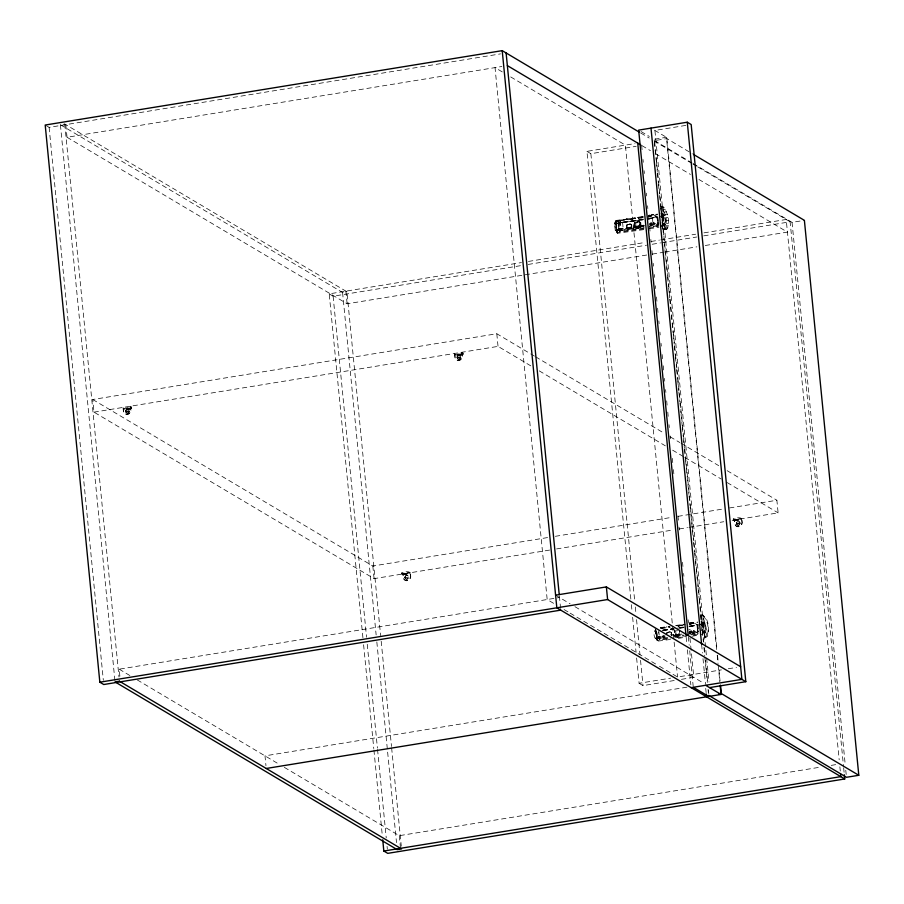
<?xml version="1.0" encoding="UTF-8"?>
<svg xmlns="http://www.w3.org/2000/svg" width="904" height="904" viewBox="0 0 904 904"><rect width="100%" height="100%" fill="white"/><g stroke="black" fill="none" stroke-linecap="round" stroke-linejoin="round"><path stroke-width="0.68" stroke-dasharray="4.52 3.39" d="M125.667 411.32L125.679 411.071A1.91 1.785 -59.3 0 1 129.182 410.495L125.52 411.23L129.238 410.744M129.283 411.207L129.272 411.456A1.91 1.785 -59.3 0 1 125.769 412.032L129.283 411.207L125.712 411.783M404.89 577.306L404.89 577.057A1.91 1.785 -59.3 0 1 408.393 576.492L405.026 577.396M408.495 577.193L404.935 577.78L408.495 577.453A1.91 1.785 -59.3 0 1 404.992 578.018M457.175 357.362L457.187 357.103A1.91 1.785 -59.3 0 1 460.69 356.538L457.028 357.272L460.746 356.775M460.791 357.249L460.78 357.498A1.91 1.785 -59.3 0 1 457.277 358.063L460.791 357.249L457.221 357.826M736.534 523.439L736.398 523.1A1.91 1.785 -59.3 0 1 739.901 522.523L740.139 523.574A1.91 1.785 -59.3 0 1 736.636 524.139L736.545 523.179A1.91 1.785 -59.3 0 1 740.048 522.614M740.003 523.235L740.003 523.484A1.91 1.785 -59.3 0 1 736.5 524.06L740.15 523.326L736.444 523.811M664.146 229.661L665.073 229.164C667.988 222.135 665.92 212.711 660.88 207.095L663.027 206.745C668.067 212.361 670.135 221.785 667.22 228.814C657.807 233.842 665.039 215.57 661.513 212.948L660.926 212.881M671.412 635.15L671.163 632.585M631.873 226.023L630.596 228.452L627.591 228.848L630.45 228.362L631.421 227.254L631.161 224.689M671.593 635.263L671.344 632.687M658.281 632.099L656.654 638.834C653.784 639.908 652.982 630.122 655.637 630.608L656.383 638.247L655.219 638.586M615.33 222.056L619.511 220.791L622.562 222.214L623.308 229.865L616.664 230.938L615.217 230.689L616.392 230.35L615.33 222.056L616.392 230.35M616.087 229.695L620.268 228.429L623.308 229.865M655.355 629.862L656.383 638.247M656.078 637.591L660.259 636.326L663.31 637.761L663.05 635.207M126.21 409.241L129.78 408.653L126.21 409.241C128.865 405.704 131.261 411.241 126.311 408.857M457.718 355.283C465.142 354.131 458.543 352.989 457.718 355.283L461.289 354.696M461.13 354.187C462.385 355.554 457.91 356.108 457.819 354.899M403.613 573.69L407.218 573.159M403.704 574.198L407.263 573.622M407.365 573.238L406.133 574.3L403.794 573.825M735.121 519.721L738.726 519.201M735.212 520.241L738.771 519.664M738.873 519.28L737.641 520.331L735.302 519.868M651.321 216.18L650.857 215.31L651.321 216.18L649.049 216.463L649.027 215.095L653.095 214.474L657.197 216.903L658.078 225.819L649.671 227.186M650.925 215.943L649.072 215.773L653.163 215.107L657.016 217.401L657.762 225.039L649.366 226.407M649.829 223.412L651.739 224.226C647.84 224.791 651.298 221.277 653.908 222.746L657.762 225.039M649.886 224.045L653.965 223.378L658.078 225.819M689.82 631.308L691.729 632.122C687.831 632.687 691.289 629.173 693.899 630.642L697.764 632.936L697.007 625.297L693.153 623.003L689.255 623.534M689.876 631.941L693.967 631.274L698.069 633.715L697.199 624.8L693.085 622.359L689.187 622.901M650.394 225.604L658.53 224.282L658.779 222.938M658.53 224.282L658.835 223.57M627.06 228.497L627.139 224.395L630.02 223.921L631.568 224.927L631.817 227.492L629.41 229.164L626.63 228.192L626.37 225.616L628.845 223.989L630.37 224.135L627.5 224.61L626.54 225.717L626.788 228.283L627.941 229.051M666.53 633.614L668.904 631.93L670.384 632.032L668.836 631.885L666.372 633.512M650.247 225.401L651.321 223.265L650.88 222.203M626.709 224.881L630.156 224M615.308 230.802L614.471 223.051L615.635 222.712M700.634 614.923C708.826 615.375 709.787 630.438 707.21 636.71L702.803 637.049L705.063 637.06C710.747 633.727 698.747 603.104 701.221 620.89L704.939 623.105L705.934 633.286L700.204 634.755M649.377 226.102L650.597 225.604L651.66 223.469L650.225 221.74M689.368 633.998L690.588 633.501L691.65 631.365L689.865 629.433L691.323 631.161L690.249 633.286L689.017 633.783L698.521 632.178M660.202 226.859L665.943 225.39L664.948 215.208L648.36 218.565M658.779 217.22L664.756 215.694L665.638 224.61L659.66 226.124M699.199 624.562L704.939 623.105M689.741 626.732L704.758 623.591L705.629 632.506L703.493 632.856L702.623 623.941M114.898 680.497L60.41 124.741L64.76 124.029L346.921 291.766L380.629 635.602M46.183 125.611L49.121 127.362L500.545 53.878M65.8 124.639L67.043 137.272L501.878 66.501M685.808 125.407L654.914 130.436L706.51 656.733M716.657 649.535L666.429 137.284L654.089 139.295L656.157 160.347M630.845 599.069L586.945 151.363L634.981 143.555M703.73 642.168L654.552 140.617L666.881 138.606L692.215 153.669M586.945 151.363L590.866 153.691L636.145 146.324M660.643 207.027L663.027 206.745M662.033 208.135L664.18 207.784M663.174 209.864L665.321 209.513M664.248 212.169L666.395 211.818M643.727 228.802L617.149 232.497L616.279 223.582L615.093 220.531L635.433 218.124L635.489 218.757L617.839 221.209L618.743 223.13L643.23 219.593M660.756 208.225L661.513 212.948M618.686 228.531L617.782 220.565L629.602 218.644L629.659 219.276M642.62 216.519L615.149 221.175M648.044 215.638L657.524 214.09L657.592 214.734L649.095 216.112M640.8 217.254L641.106 218.033L640.8 217.254L645.524 216.485M648.982 215.819L651.264 215.547M630.483 219.141L642.45 217.197M640.857 217.887L643.219 217.502M647.637 216.689L649.049 216.463M638.597 218.44L637.795 217.367L638.597 218.44L641.106 218.033M665.152 214.881L667.299 214.53M618.619 222.859L622.562 222.214M648.801 218.282L657.197 216.903M648.609 218.768L657.016 217.401M648.371 219.05L657.502 217.604L658.372 226.52L649.241 227.966M665.852 217.83L667.999 217.48M666.282 220.791L668.429 220.452M618.596 228.848L636.235 226.407L636.303 227.04L633.896 227.435L618.652 229.48L618.596 228.848L619.489 230.769L643.976 227.243M636.303 227.04L635.806 226.746L641.919 226.316L641.851 225.672L635.749 226.113L636.235 226.407M641.919 226.316L641.603 225.525L643.964 225.141M652.134 224.463L649.863 224.734L649.795 224.102L652.078 223.819M643.874 229.616L617.296 233.3L616.031 230.091L644.654 225.898M641.67 226.169L644.032 225.785M616.087 230.723L643.614 226.712M649.965 225.028L658.462 223.65M666.417 223.593L668.564 223.243M666.248 226.023L668.395 225.672M665.785 227.921L667.932 227.582M662.813 229.153L666.293 229.311M663.061 229.379L665.208 229.028M665.073 229.164L667.22 228.814M362.911 637.704L329.203 293.868L521.472 262.567M528.422 261.437L645.479 242.385M651.038 241.481L659.411 240.114M660.79 239.888L695.639 234.215M703.99 232.859L786.197 219.48L839.183 759.801M60.41 124.741L342.571 292.478L346.921 291.766M329.203 293.868L333.113 296.196L521.212 265.573M528.173 264.443L646.609 245.165M652.179 244.261L660.541 242.893M661.931 242.667L696.769 236.995M703.73 235.865L790.119 221.808L843.511 766.332M693.142 163.556L792.051 222.361L804.39 220.35M67.043 137.272L347.125 303.778L646.699 255.018M652.281 254.103L663.423 252.295M664.824 252.069L696.871 246.848M705.233 245.492L787.44 232.102L698.928 179.489M549.621 550.073L374.075 578.639L93.993 412.145L92.75 399.511L496.804 333.745L529.541 353.204M93.993 412.145L498.036 346.379L530.772 365.837M123.385 408.518L130.639 407.331L131.645 407.93A3.853 0.836 -5.6 0 1 129.023 409.128A3.853 0.836 -5.6 0 1 124.39 409.116L123.385 408.518L123.701 411.772A3.853 3.616 -59.3 0 0 130.956 410.585L130.639 407.331M454.893 354.56L462.147 353.374L463.153 353.972A3.853 0.836 -5.6 0 1 460.531 355.17A3.853 0.836 -5.6 0 1 455.898 355.159L454.893 354.56L455.209 357.803A3.853 3.616 -59.3 0 0 462.464 356.628L462.147 353.374M129.871 408.28L126.164 408.777L129.622 408.156M126.458 409.365L129.961 408.789M457.865 355.362L461.469 354.831M92.75 399.511L372.832 566.017L548.389 537.439M555.35 536.309L672.384 517.257M677.955 516.353L722.545 509.088M729.505 507.958L776.886 500.251L778.118 512.873L732.138 520.365M556.593 548.931L673.627 529.891M679.198 528.976L687.56 527.62M688.95 527.394L723.788 521.721M403.839 574.289L407.455 573.757M735.347 520.331L738.963 519.8M402.89 574.673L410.145 573.498L410.461 576.752A3.853 3.616 -59.3 0 1 403.207 577.927L402.89 574.673L401.884 574.074A3.853 0.836 -5.6 0 1 404.506 572.887A3.853 0.836 -5.6 0 1 409.139 572.899L410.145 573.498M734.398 520.715L741.653 519.54L741.969 522.783A3.853 3.616 -59.3 0 1 734.715 523.97L734.398 520.715L733.393 520.116A3.853 0.836 -5.6 0 1 736.014 518.93A3.853 0.836 -5.6 0 1 740.647 518.941L741.653 519.54M736.398 523.348L739.958 522.772M119.882 676.192L119.192 669.175L559.508 597.51M660.248 627.591L669.175 626.449M701.221 620.89L702.216 631.082L705.934 633.286M660.406 628.031L669.593 626.54M675.842 625.523L683.966 624.201M689.39 623.308L697.526 621.986M660.395 628.212L670.474 627.037M675.887 625.568L677.797 625.263L678.599 626.336L681.096 625.93L680.791 625.15L681.096 625.93M689.119 623.184L691.255 623.444L691.323 624.076L689.526 624.37L689.469 623.737L691.255 623.444M680.791 625.15L685.514 624.381M661.525 628.495L669.661 627.173M677.119 625.952L683.774 624.879M689.085 624.009L697.583 622.63M689.176 623.816L691.323 624.076M680.848 625.783L683.209 625.399M688.791 626.167L697.199 624.8M689.808 626.472L697.007 625.297M667.886 638.326L659.626 639.467L658.654 637.376L658.587 636.744L664.982 635.704M676.294 634.936L675.808 634.642L679.401 634.619L679.345 633.975L675.74 634.009L676.294 634.936L673.887 635.331L673.819 634.687L676.237 634.292M692.136 632.359L689.854 632.63L689.786 631.998L692.068 631.715M658.654 637.376L665.22 636.314M670.474 639.433L657.287 641.196L656.089 638.619L656.021 637.987L665.095 636.506M688.452 632.856L689.854 632.63M672.678 635.738L681.661 634.066M689.955 632.924L698.453 631.546M656.089 638.619L665.118 637.15M663.31 637.761L656.654 638.834L655.92 629.613M674.124 636.145L682.26 634.823M690.554 634.111L697.764 632.936M690.871 634.89L698.069 633.715M693.379 635.229L698.374 634.416L697.492 625.5M704.137 637.557L706.284 637.207M636.619 658.01L639.105 683.277L670.666 678.136M659.434 666.248L677.548 677.017L721.437 669.875M728.308 668.757L736.534 667.412M639.105 683.277L643.015 685.605L675.955 680.237M681.446 679.345L693.797 677.333L689.662 635.229M686.938 687.176L264.996 755.857L265.957 765.677M284.342 767.36L399.274 835.68L820.086 767.191M831.228 765.372L836.81 764.468M642.868 219.423L616.291 223.107L615.093 220.531M640.721 222.35C632.981 219.74 634.19 232.057 641.218 227.435L640.721 222.35L635.444 222.96M649.354 228.746L658.959 227.243M677.379 628.178L684.238 627.105M689.718 626.246L697.956 624.946L698.329 628.766M678.373 638.371L685.232 637.286M692.091 636.213L698.95 635.139M643.388 219.107L618.754 222.655L617.782 220.565M634.292 222.271L639.535 221.638L640.043 226.734C632.642 231.74 631.523 218.745 639.535 221.638M634.789 227.367L640.043 226.734M644.258 228.023L619.635 231.571L618.652 229.48M679.322 627.636L683.379 627.003M679.186 628.111L683.221 627.489M680.034 634.631L675.028 635.41L674.282 630.167L674.779 635.263L680.034 634.631L679.661 630.811M674.553 636.585L683.978 635.139M674.779 637.376L684.249 635.919M642.857 219.887L616.279 223.582M635.941 228.057L641.218 227.435M680.09 628.201L684.226 627.579M675.943 635.953L681.221 635.331L675.943 635.953L675.435 630.856L677.627 630.732M676.825 637.749L686.475 636.28M662.881 629.986L673.909 628.472M662.847 630.461L673.808 628.947M667.706 637.535L659.491 638.665L658.587 636.744M662.881 630.122L673.423 628.709M662.813 630.608L674.576 629.048M656.021 637.987L657.151 640.394L670.214 638.653M670.406 634.811L673.819 634.687M615.918 223.299L614.471 223.051M655.909 631.195L654.462 630.947M688.927 629.546L690.215 629.636M670.011 631.817L666.7 632.777L670.146 631.896L671.559 632.823L671.808 635.388L671.525 632.8L670.146 631.896M627.817 228.983L630.811 228.576L631.783 227.469L631.342 224.791M660.982 213.513L664.756 215.694M661.92 223.073L662.508 223.141M701.504 620.845L701.12 621.432M705.629 632.506L701.854 630.325L702.498 631.037M702.883 615.534C707.809 620.359 709.572 629.365 706.951 635.772L704.86 635.738M654.552 130.232L666.429 137.284M641.038 131.532L649.343 136.47M654.552 140.617L691.944 162.844M640.699 132.978L649.196 138.029M654.044 140.911L691.628 163.251M692.837 163.974L696.476 166.144M697.685 166.856L790.119 221.808M641.942 145.612L650.428 150.652M655.276 153.544L690.441 174.438M502.262 71.913L495.03 67.608L547.18 599.51L554.423 603.815M510.715 76.942L625.387 145.115L677.548 677.017M661.231 212.994L664.948 215.208M661.999 222.452L665.638 224.61M662.225 223.186L665.943 225.39M635.433 218.124L634.936 217.83L635.489 218.757M530.75 353.927L534.388 356.086M535.597 356.809L664.124 433.219M670.18 436.813L679.887 442.587M681.096 443.31L718.68 465.65M727.166 470.69L776.886 500.251M539.259 370.877L665.355 445.841M672.632 450.169L683.548 456.656M684.757 457.379L721.132 478.996M727.2 482.6L778.118 512.873M702.329 622.144L704.758 623.591M678.599 626.336L677.797 625.263M555.598 595.182L570.108 603.804M574.955 606.686L704.103 683.469M564.073 609.556L568.91 612.426M570.119 613.149L658.236 665.536M119.192 669.175L130.04 675.627M137.261 679.921L279.505 764.479M630.02 223.921L631.534 224.904M649.015 215.129L649.999 216.101M616.031 230.091L617.149 232.497M655.084 628.427L656.293 631.003L657.287 641.196M792.051 222.361L845.229 764.648M845.782 770.264L846.189 774.479M843.647 767.745L844.2 773.349M839.872 766.818L840.279 771.022M733.246 518.998L733.336 519.924M666.881 138.606L717.019 649.987M717.573 655.603L718.262 662.632M718.951 669.661L720.047 680.893M717.2 655.151L718.025 663.57M718.171 664.982L719.821 681.819M662.79 206.677L664.96 228.802M702.781 614.573L704.95 636.698M706.645 658.135L708.985 681.989M662.96 215.525L663.965 225.717M702.962 623.421L703.956 633.614M662.621 216.045L663.502 224.96M704.272 647.784L704.962 654.801M705.515 660.428L707.719 682.904M708.408 689.933L708.826 694.148M656.293 161.748L657.264 171.579M657.4 172.98L658.361 182.8M658.496 184.201L659.457 194.032M659.604 195.433L660.7 206.654M660.835 208.067L661.796 217.887M661.943 219.288L662.903 229.119M663.039 230.52L663.999 240.34M664.135 241.741L666.338 264.205M666.474 265.606L667.446 275.426M667.581 276.827L668.542 286.658M668.677 288.06L669.649 297.879M669.785 299.281L671.988 321.745M672.124 323.146L673.084 332.966M673.22 334.367L674.181 344.198M674.327 345.599L675.288 355.419M675.424 356.831L676.52 368.052M676.667 369.453L677.627 379.284M677.763 380.686L678.723 390.505M678.859 391.918L679.831 401.738M679.966 403.139L680.927 412.958M681.062 414.371L682.17 425.592M682.305 426.993L683.266 436.824M683.401 438.225L684.373 448.045M684.509 449.457L685.469 459.277M685.605 460.678L687.808 483.131M687.944 484.544L688.904 494.364M689.051 495.765L690.012 505.596M690.147 506.997L693.447 540.671M693.583 542.084L694.554 551.903M694.69 553.304L697.99 586.99M698.125 588.391L699.097 598.222M699.233 599.623L703.357 641.727M703.911 647.332L704.736 655.762M704.871 657.163L707.346 682.418M708.035 689.436L708.307 692.249M661.118 213.536L661.626 218.632M701.741 627.794L701.99 630.348M701.628 644.575L702.464 652.993M703.007 658.609L705.482 683.876M705.719 688.396L706.137 692.6M658.078 218.327L658.835 225.966M653.095 214.474L653.163 215.107M653.908 222.746L653.965 223.378M693.085 622.359L693.153 623.003M693.899 630.642L693.967 631.274M652.507 218.418L653.377 227.333M651.671 223.582L651.739 224.226M690.859 623.206L690.916 623.839M691.673 631.478L691.729 632.122M650.744 223.74L650.801 224.373M689.921 623.353L689.989 623.986M690.735 631.636L690.803 632.269M649.626 214.915L649.682 215.547M650.439 223.186L650.496 223.83M649.479 215.841L649.535 216.474M650.281 224.113L650.349 224.757M690.283 632.009L690.34 632.653M641.637 145.431L642.055 149.646M643.015 159.466L643.286 162.268M644.111 170.698L644.394 173.5M645.219 181.919L645.49 184.732M646.315 193.151L646.597 195.953M647.558 205.784L647.829 208.587M648.654 217.005L648.936 219.819M649.761 228.237L650.032 231.04M650.857 239.458L651.14 242.272M651.965 250.69L652.372 254.905M653.196 263.324L653.479 266.126M654.304 274.545L654.575 277.358M655.4 285.777L655.671 288.579M656.496 296.998L656.914 301.213M657.603 308.23L658.01 312.445M658.846 320.863L659.118 323.666M659.943 332.084L660.214 334.898M661.039 343.317L661.321 346.119M662.146 354.549L662.553 358.752M663.242 365.77L663.66 369.985M664.485 378.403L664.756 381.205M665.581 389.635L665.864 392.438M666.689 400.856L667.096 405.071M667.785 412.088L668.203 416.292M669.028 424.722L669.299 427.524M670.124 435.943L670.395 438.756M672.327 458.396L672.734 462.611M673.423 469.628L673.842 473.832M677.966 515.935L678.384 520.15M679.073 527.168L679.345 529.97M682.509 562.254L682.927 566.469M683.616 573.486L683.887 576.289M684.712 584.707L684.983 587.521M688.147 619.794L688.43 622.607M689.255 631.026L689.526 633.828M688.339 636.755L689.164 645.185M689.718 650.79L693.153 685.876M686.159 637.117L686.848 644.134M687.402 649.75L690.837 684.825M640.461 222.192L640.959 227.288M639.297 221.503L639.795 226.588M679.412 630.664L679.785 634.484M639.354 226.079L639.41 226.723M638.608 225.638L638.676 226.282M678.61 633.534L678.667 634.179M635.67 223.096L636.167 228.192M675.672 630.992L676.169 636.088M634.529 222.418L635.026 227.514M633.015 218.519L633.082 219.152M633.828 226.791L633.896 227.435M631.354 228.057L631.421 228.689M630.416 226.927L630.472 227.559M626.709 218.644L626.766 219.276M627.647 228.192L627.704 228.836M666.7 626.54L666.768 627.173M620.257 220.847L621.003 228.486M620.087 220.813L620.833 228.452M618.924 220.791L619.681 228.429M618.754 222.655L619.635 231.571M658.756 630.551L659.626 639.467M616.325 221.435L617.082 229.074M616.291 223.107L617.296 233.3M656.27 631.478L657.151 640.394M615.918 221.717L616.664 230.938M614.788 222.915L615.534 230.554M590.866 153.691L634.755 601.397M635.309 607.013L635.998 614.031M636.552 619.635L639.987 654.722M640.54 660.338L643.015 685.605M631.399 604.686L632.077 611.703M632.63 617.308L636.077 652.394M559.373 596.098L560.616 608.731M496.804 333.745L498.036 346.379M463.108 353.238L463.21 354.176M401.738 572.955L401.828 573.882M381.183 641.218L391.5 746.478M391.635 747.879L401.274 846.121M345.882 291.144L347.125 303.778M372.832 566.017L374.075 578.639M399.274 835.68L400.37 846.912M342.571 292.478L376.143 634.913M376.832 641.93L396.506 842.618M333.113 296.196L366.549 637.23M367.239 644.247L377.42 748.094M377.556 749.495L386.234 837.918M387.059 846.336L387.33 849.139M363.6 644.721L373.781 748.58M373.917 749.981L382.313 835.59M131.6 407.207L131.69 408.133M64.76 124.029L118.978 676.983M49.121 127.362L103.338 680.316M125.532 410.981L125.622 411.941A1.91 1.785 -59.3 0 0 129.125 411.376L129.035 410.416A1.91 1.785 -59.3 0 0 125.532 410.981M405.037 577.147L405.128 578.108A1.91 1.785 -59.3 0 0 408.631 577.532L408.54 576.571A1.91 1.785 -59.3 0 0 405.037 577.147M457.04 357.023L457.13 357.984A1.91 1.785 -59.3 0 0 460.633 357.408L460.543 356.447A1.91 1.785 -59.3 0 0 457.04 357.023M461.424 354.368L457.718 354.865L461.424 354.368M463.063 353.046L461.763 352.277L462.181 356.458A3.853 3.616 -59.3 0 1 454.927 357.634L454.509 353.453L455.808 354.232A3.853 0.836 -5.6 0 0 460.441 354.232A3.853 0.836 -5.6 0 0 463.063 353.046M741.845 518.783L740.557 518.015A3.853 0.836 -5.6 0 0 735.924 518.003A3.853 0.836 -5.6 0 0 733.302 519.19L734.59 519.958L735.009 524.139A3.853 3.616 -59.3 0 0 742.263 522.964L741.845 518.783M131.555 407.003L130.255 406.235L130.673 410.416A3.853 3.616 -59.3 0 1 123.419 411.591L123 407.421L124.3 408.19A3.853 0.836 -5.6 0 0 128.933 408.201A3.853 0.836 -5.6 0 0 131.555 407.003M410.337 572.74L409.049 571.972A3.853 0.836 -5.6 0 0 404.416 571.961A3.853 0.836 -5.6 0 0 401.794 573.147L403.082 573.916L403.5 578.097A3.853 3.616 -59.3 0 0 410.755 576.921L410.337 572.74"/><path stroke-width="1.36" d="M639.49 132.266L502.206 50.647L45.2 125.034L99.835 682.192L103.745 684.52L560.751 610.132M709.538 687.605L745.811 681.695L691.176 124.537L687.266 122.209L638.665 130.119L688.204 635.354M555.598 595.182L606.369 586.911L740.659 666.745M99.835 682.192L607.612 599.544L745.811 681.695M691.119 687.639L741.89 679.367L687.266 122.209M718.556 693.989L721.29 693.537L858.8 775.282L804.39 220.35L693.413 154.381M266.228 768.479L706.544 696.814L706.273 694.001M720.228 686.034L721.053 694.453L708.725 696.453L693.289 687.289M382.731 839.793L383.827 851.026L840.833 776.638L840.55 773.835M858.8 775.282L846.472 777.293L708.962 695.549M844.336 774.762L844.743 778.965L387.748 853.353L383.827 851.026M507.359 65.608L640.733 144.889M705.629 685.277L721.053 694.453M844.743 778.965L556.83 607.804L502.206 50.647M720.465 685.108L721.29 693.537M650.993 128.108L701.628 644.575M637.727 143.103L686.023 635.715M606.369 586.911L607.612 599.544M506.116 52.974L559.237 594.696M119.396 681.187L115.045 681.899L397.195 849.636L401.546 848.924L119.396 681.187"/></g></svg>
